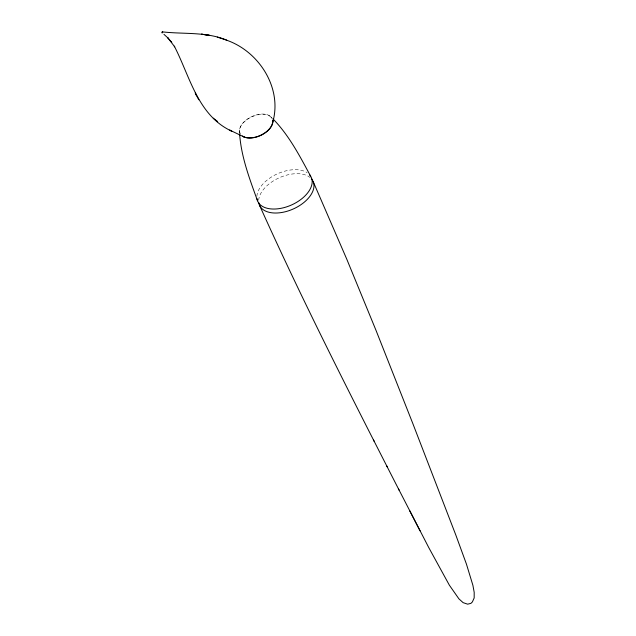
<?xml version="1.0" encoding="UTF-8"?>
<svg xmlns="http://www.w3.org/2000/svg" width="636" height="636" viewBox="0 0 636 636"><rect width="100%" height="100%" fill="white"/><g stroke="black" fill="none" stroke-linecap="round" stroke-linejoin="round"><path stroke-width="0.48" stroke-dasharray="3.18 2.39" d="M270.928 117.024L271.962 117.938M239.629 133.846L239.565 130.332M258.669 200.276A29.328 17.108 -24.1 0 1 279.649 177.595A29.328 17.108 -24.1 0 1 310.217 177.619M239.955 133.059A17.649 10.295 -24.1 0 1 251.482 117.008A17.649 10.295 -24.1 0 1 271.818 118.081M256.88 196.286A29.328 17.108 -24.1 0 1 276.692 174.137A29.328 17.108 -24.1 0 1 307.124 172.658M240.527 134.18A17.649 10.359 -24.7 0 1 251.371 116.762A17.649 10.359 -24.7 0 1 272.288 118.996"/><path stroke-width="0.95" d="M272.462 123.233C282.845 89.08 259.87 52.224 227.426 40.481C206.835 31.466 183.518 34.384 162.204 31.84C160.701 33.207 163.547 33.255 162.506 31.824M226.702 40.179L217.289 37.103M243.914 136.883L229.675 130.07L231.766 131.199C197.693 115.545 189.981 76.407 174.304 46.158L174.717 46.849L167.817 37.81L171.768 42.453L171.434 42.063M163.961 34.344L167.999 38.025M215.445 119.95L217.639 121.73L213.275 118.153M273.003 118.916C289.006 135.301 299.723 155.923 310.479 175.926M195.642 93.953L198.798 99.78M195.204 93.039L196.596 95.654M398.589 489.1L428.847 547.747L449.35 585.16L458.906 598.834L463.119 602.65L467.651 604.168L470.926 603.349L472.381 601.942L474.17 597.959L474.194 592.347L472.898 585.303L466.442 564.116L455.829 535.059L412.692 423.21L376.011 330.37L346.779 259.186L313.294 181.904M409.576 510.501L420.038 530.814M259.321 204.808C295.025 284.268 333.908 362.25 373.435 439.873L374.175 441.32M386.529 465.544L399.233 490.364M373.435 439.873L387.229 466.896M257.532 200.817C249.773 179.352 241.41 157.537 239.661 134.594M311.338 178.708A29.328 17.108 -24.1 0 1 293.554 208.854A29.328 17.108 -24.1 0 1 258.765 202.622M309.549 174.717A29.328 17.108 -24.1 0 1 291.765 204.864A29.328 17.108 -24.1 0 1 256.976 198.631M272.772 120.594A17.649 10.295 -24.1 0 1 261.937 134.824A17.649 10.295 -24.1 0 1 242.594 136.223M272.629 120.315A17.649 10.359 -24.7 0 1 261.857 134.689A17.649 10.359 -24.7 0 1 242.547 136.152M209.483 35.354L201.564 34.185L209.483 35.354"/></g></svg>
